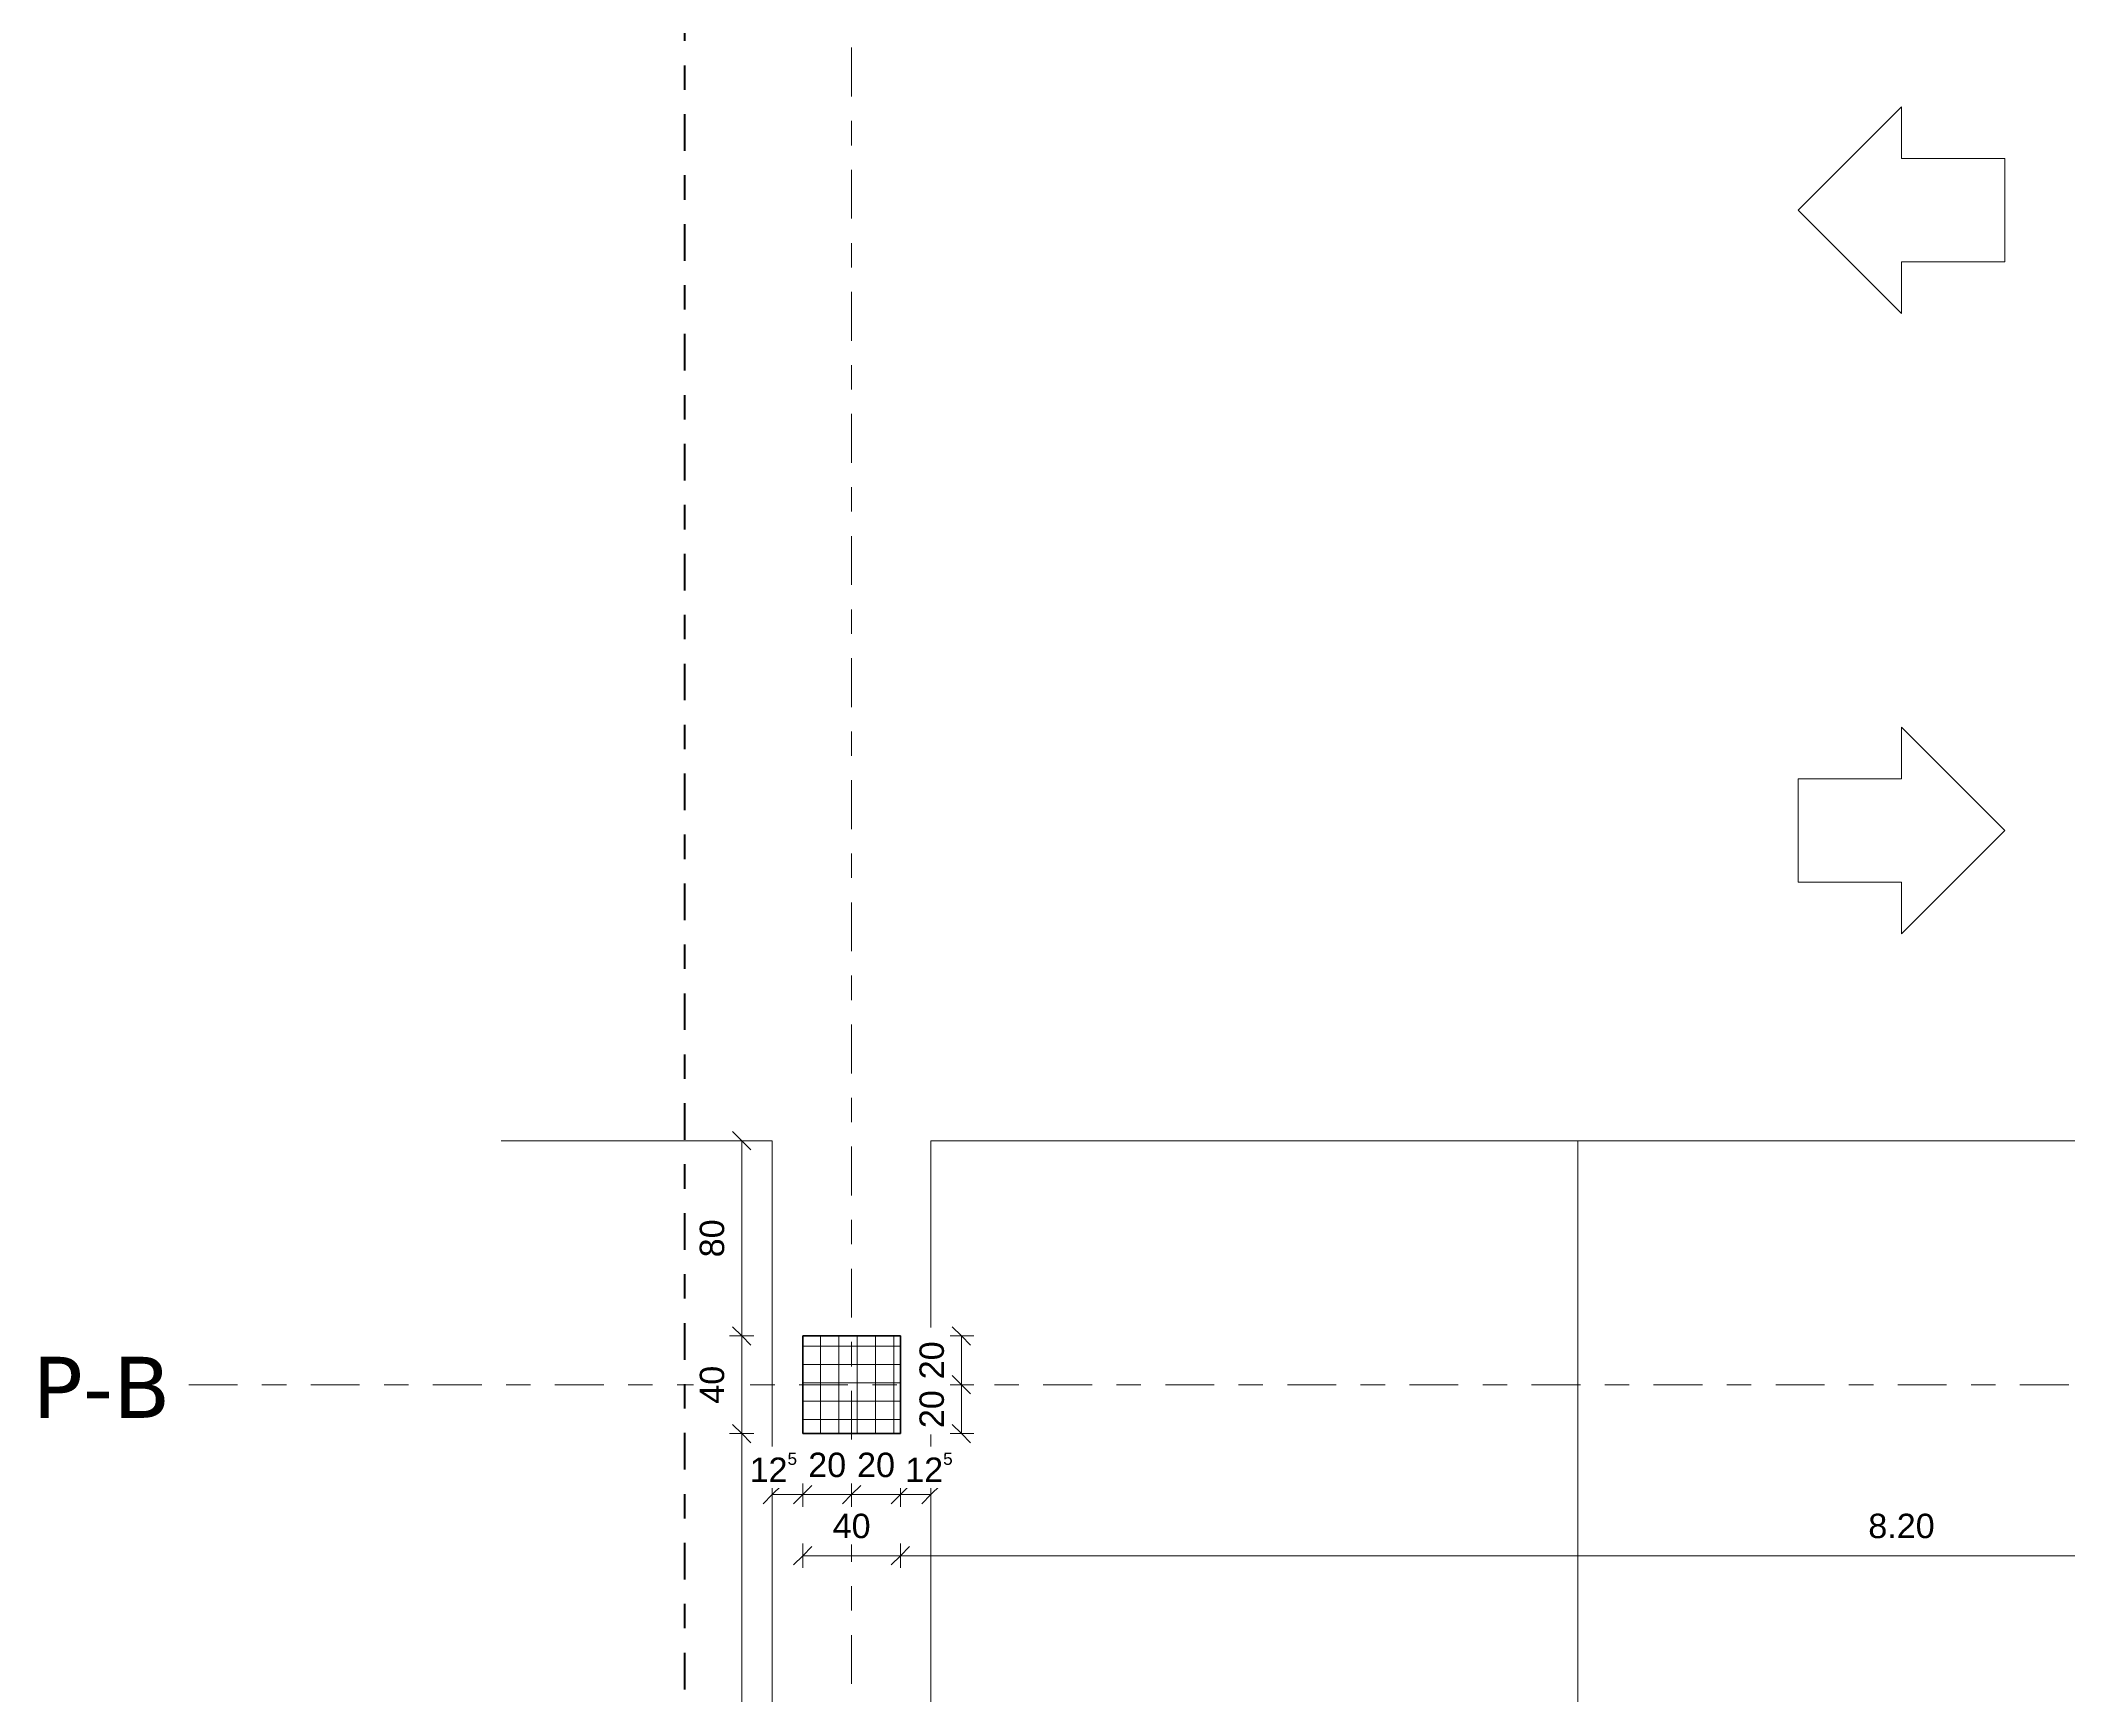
# Model space of a CAD drawing. Header units: metres. Extents: x -35.6 to 33, y -21.5 to 5.9.
# Drawn here: x -35.6 to -27.29, y -14.7 to -7.93 of the extents above; entities that cross this region are included whole.
import ezdxf

# ---------------------------------------------------------------- set-up
doc = ezdxf.new("R2010")
doc.units = ezdxf.units.M
doc.linetypes.add('_Rasterlinie_', pattern=[0.375, 0.2, -0.05, 0.075, -0.05])
doc.linetypes.add('Strichpunkt - Mittel', pattern=[0.35, 0.15, -0.1, 0, -0.1])
for name, color, linetype, lineweight in [('A-____-____-DIMS', 7, 'Continuous', 5), ('A-____-____-DIMS-50', 7, 'Continuous', 5), ('A-DETL-GENF-OTLN', 7, 'Continuous', 9), ('C-PRKG-____-OTLN', 7, 'Continuous', 9), ('S-COLS-____-MCUT', 7, 'Continuous', 35), ('S-COLS-____-OTLN', 7, 'Continuous', 9), ('S-GRID-____-OTLN', 7, 'Continuous', 5)]:
    doc.layers.add(name, color=color, linetype=linetype, lineweight=lineweight)
doc.layers.add('A-____-MATC-OTLN', color=7, linetype='Strichpunkt - Mittel', lineweight=40, true_color=0x0080ff)
doc.layers.add('S-GRID-____-IDEN', color=7, linetype='Continuous', lineweight=9, true_color=0x5555aa)
doc.styles.add('Arial', font='arial.ttf', dxfattribs={"height": 0.1})
doc.styles.add('Verdana_B', font='verdana.ttf', dxfattribs={"height": 0.25})
doc.dimstyles.new('SUB_Rohbau_fein', dxfattribs={"dimscale": 0.3048, "dimtxt": 0.102026, "dimasz": 0.246063, "dimexe": 0.164042, "dimexo": 0.0625, "dimgap": 0.123031, "dimtad": 1, "dimdec": 1, "dimlfac": 100, "dimrnd": 0.5, "dimdsep": 46, "dimtxsty": 'Arial', "dimblk1": 'OBLIQUE', "dimblk2": 'OBLIQUE', "dimsah": 1, "dimcen": 0.09, "dimazin": 0, "dimtfac": 1, "dimtdec": 4, "dimtix": 1, "dimtmove": 0, "dimatfit": 3, "dimfxl": 0.164042, "dimfxlon": 1, "dimtvp": 1, "dimtfill": 1, "dimtolj": 1, "dimtzin": 0, "dimarcsym": 2})
doc.dimstyles.new('SUB_Rohbau_fein_1', dxfattribs={"dimscale": 0.3048, "dimtxt": 0.102026, "dimasz": 0.246063, "dimexe": 0.164042, "dimexo": 0.0625, "dimgap": 0.123031, "dimtad": 1, "dimrnd": 0.005, "dimzin": 0, "dimdsep": 46, "dimtxsty": 'Arial', "dimblk1": 'OBLIQUE', "dimblk2": 'OBLIQUE', "dimsah": 1, "dimcen": 0.09, "dimazin": 0, "dimtfac": 1, "dimtdec": 4, "dimtix": 1, "dimtmove": 0, "dimatfit": 3, "dimfxl": 0.164042, "dimfxlon": 1, "dimtvp": 1, "dimtfill": 1, "dimtolj": 1, "dimtzin": 0, "dimarcsym": 2})
doc.dimstyles.new('SUB_Rohbau_fein_3', dxfattribs={"dimscale": 0.3048, "dimtxt": 0.102026, "dimasz": 0.246063, "dimexe": 0.164042, "dimexo": 0.0625, "dimgap": 0.123031, "dimtad": 1, "dimdec": 1, "dimlfac": 100, "dimrnd": 0.5, "dimdsep": 46, "dimtxsty": 'Arial', "dimblk1": 'OBLIQUE', "dimblk2": 'OBLIQUE', "dimsah": 1, "dimcen": 0.09, "dimazin": 0, "dimtfac": 1, "dimtdec": 4, "dimtix": 1, "dimtmove": 2, "dimatfit": 3, "dimfxl": 0.164042, "dimfxlon": 1, "dimtvp": 1, "dimtfill": 1, "dimtolj": 1, "dimtzin": 0, "dimarcsym": 2})

# ---------------------------------------------------------------- blocks, each defined once
blk = doc.blocks.new('PP_Parkplatz - 2650 x 5000-17586959--01_UG_OK_FFB_AF_ru')
at = {"layer": 'C-PRKG-____-OTLN', "color": 253, "true_color": 0x999999}
for p, q in [((-32.598, -12.4344), (-33.7089, -12.4344)), ((-33.7089, -12.4344), (-32.598, -12.4344)), ((-32.598, -12.4345), (-33.7089, -12.4345)), ((-32.598, -12.4345), (-32.598, -12.4344)), ((-32.598, -17.4334), (-32.598, -12.4345)), ((-32.598, -17.4334), (-32.598, -12.4345)), ((-32.598, -12.4345), (-32.598, -17.4334)), ((-32.598, -17.4334), (-32.598, -17.4334))]:
    blk.add_line(p, q, dxfattribs=at)
blk = doc.blocks.new('PP_Parkplatz - 2650 x 5000-V2--01_UG_OK_FFB_AF_ru')
at = {"layer": 'C-PRKG-____-OTLN', "color": 253, "true_color": 0x999999}
for p, q in [((-26.648, -12.4344), (-29.298, -12.4344)), ((-29.298, -12.4344), (-26.648, -12.4344)), ((-29.298, -12.4345), (-29.298, -12.4344)), ((-29.298, -17.4334), (-29.298, -12.4345)), ((-26.648, -12.4345), (-29.298, -12.4345)), ((-29.298, -12.4345), (-29.298, -17.4334)), ((-29.298, -17.4334), (-29.298, -12.4345)), ((-26.648, -12.4345), (-26.648, -12.4344)), ((-26.648, -17.4334), (-26.648, -12.4345)), ((-26.648, -17.4334), (-26.648, -12.4345)), ((-26.648, -12.4345), (-26.648, -17.4334)), ((-29.298, -17.4334), (-29.298, -17.4334)), ((-26.648, -17.4334), (-26.648, -17.4334))]:
    blk.add_line(p, q, dxfattribs=at)
blk = doc.blocks.new('DE_Fahrtrichtung - DE_Fahrtrichtung-28457687--01_UG_OK_FFB_AF_ru')
at = {"layer": 'A-DETL-GENF-OTLN'}
for p, q in [((1.325, -0.8469), (0.9015, -1.2704)), ((1.325, -1.0586), (1.325, -0.8469)), ((1.7485, -1.0586), (1.325, -1.0586)), ((1.7485, -1.4821), (1.7485, -1.0586)), ((0.9015, -1.2704), (1.325, -1.6938)), ((1.325, -1.6938), (1.325, -1.4821)), ((1.325, -1.4821), (1.7485, -1.4821)), ((1.7485, -3.8111), (1.325, -3.3877)), ((1.325, -3.3877), (1.325, -3.5994)), ((1.325, -3.5994), (0.9015, -3.5994)), ((0.9015, -3.5994), (0.9015, -4.0228)), ((1.325, -4.2346), (1.7485, -3.8111)), ((0.9015, -4.0228), (1.325, -4.0228)), ((1.325, -4.0228), (1.325, -4.2346))]:
    blk.add_line(p, q, dxfattribs=at)
blk = doc.blocks.new('DIMBLOCK127--01_UG_OK_FFB_AF_ru')
at = {"layer": 'A-____-____-DIMS-50'}
for p, q in [((-32.473, -14.1334), (-32.473, -14.0834)), ((-32.473, -14.1334), (-32.4355, -14.0959)), ((-32.073, -14.1334), (-32.073, -14.0834)), ((-32.073, -14.1334), (-32.0355, -14.0959)), ((-32.473, -14.1334), (-32.5105, -14.1709)), ((-32.473, -14.1334), (-32.073, -14.1334)), ((-32.473, -14.1334), (-32.473, -14.1834)), ((-32.073, -14.1334), (-32.1105, -14.1709)), ((-32.073, -14.1334), (-32.073, -14.1834))]:
    blk.add_line(p, q, dxfattribs=at)
at = {"layer": 'A-____-____-DIMS-50', "color": 0, "insert": (-32.3506, -13.9614), "char_height": 0.1, "width": 0.186088, "attachment_point": 1, "line_spacing_factor": 0.941778, "style": 'Arial', "bg_fill": 3, "box_fill_scale": 1.25, "bg_fill_color": 256, "bg_fill_true_color": 13158600, "bg_fill_transparency": 0}
blk.add_mtext('40', dxfattribs=at)
blk = doc.blocks.new('_Oblique')
at = {"color": 0, "linetype": 'ByBlock', "lineweight": -2}
blk.add_line((-0.5, -0.5), (0.5, 0.5), dxfattribs=at)
blk = doc.blocks.new('DIMBLOCK128--01_UG_OK_FFB_AF_ru')
at = {"layer": 'A-____-____-DIMS-50'}
for p, q in [((-32.073, -14.1334), (-32.073, -14.0834)), ((-32.073, -14.1334), (-32.0355, -14.0959)), ((-23.873, -14.1334), (-23.873, -14.0834)), ((-23.873, -14.1334), (-23.8355, -14.0959)), ((-32.073, -14.1334), (-32.1105, -14.1709)), ((-32.073, -14.1334), (-23.873, -14.1334)), ((-32.073, -14.1334), (-32.073, -14.1834)), ((-23.873, -14.1334), (-23.9105, -14.1709)), ((-23.873, -14.1334), (-23.873, -14.1834))]:
    blk.add_line(p, q, dxfattribs=at)
at = {"layer": 'A-____-____-DIMS-50', "color": 0, "insert": (-28.1087, -13.9614), "char_height": 0.1, "width": 0.325653, "attachment_point": 1, "line_spacing_factor": 0.941778, "style": 'Arial', "bg_fill": 3, "box_fill_scale": 1.25, "bg_fill_color": 256, "bg_fill_true_color": 13158600, "bg_fill_transparency": 0}
blk.add_mtext('8.20', dxfattribs=at)
blk = doc.blocks.new('DIMBLOCK153--01_UG_OK_FFB_AF_ru')
at = {"layer": 'A-____-____-DIMS-50'}
for p, q in [((-32.723, -13.6334), (-32.7605, -13.5959)), ((-32.723, -13.6334), (-32.773, -13.6334)), ((-32.723, -17.4334), (-32.723, -13.6334)), ((-32.723, -13.6334), (-32.6855, -13.6709)), ((-32.723, -13.6334), (-32.673, -13.6334)), ((-32.723, -17.4334), (-32.773, -17.4334)), ((-32.723, -17.4334), (-32.7605, -17.3959)), ((-32.723, -17.4334), (-32.6855, -17.4709)), ((-32.723, -17.4334), (-32.673, -17.4334))]:
    blk.add_line(p, q, dxfattribs=at)
at = {"layer": 'A-____-____-DIMS-50', "color": 0, "insert": (-32.895, -15.6691), "char_height": 0.1, "width": 0.325653, "attachment_point": 1, "rotation": 90, "line_spacing_factor": 0.941778, "style": 'Arial', "bg_fill": 3, "box_fill_scale": 1.25, "bg_fill_color": 256, "bg_fill_true_color": 13158600, "bg_fill_transparency": 0}
blk.add_mtext('3.80', dxfattribs=at)
blk = doc.blocks.new('DIMBLOCK154--01_UG_OK_FFB_AF_ru')
at = {"layer": 'A-____-____-DIMS-50'}
for p, q in [((-32.723, -13.2334), (-32.7605, -13.1959)), ((-32.723, -13.2334), (-32.773, -13.2334)), ((-32.723, -13.6334), (-32.723, -13.2334)), ((-32.723, -13.2334), (-32.6855, -13.2709)), ((-32.723, -13.2334), (-32.673, -13.2334)), ((-32.723, -13.6334), (-32.7605, -13.5959)), ((-32.723, -13.6334), (-32.773, -13.6334)), ((-32.723, -13.6334), (-32.6855, -13.6709)), ((-32.723, -13.6334), (-32.673, -13.6334))]:
    blk.add_line(p, q, dxfattribs=at)
at = {"layer": 'A-____-____-DIMS-50', "color": 0, "insert": (-32.895, -13.511), "char_height": 0.1, "width": 0.186088, "attachment_point": 1, "rotation": 90, "line_spacing_factor": 0.941778, "style": 'Arial', "bg_fill": 3, "box_fill_scale": 1.25, "bg_fill_color": 256, "bg_fill_true_color": 13158600, "bg_fill_transparency": 0}
blk.add_mtext('40', dxfattribs=at)
blk = doc.blocks.new('DIMBLOCK155--01_UG_OK_FFB_AF_ru')
at = {"layer": 'A-____-____-DIMS-50'}
for p, q in [((-32.723, -12.4344), (-32.773, -12.4344)), ((-32.723, -12.4344), (-32.7605, -12.3969)), ((-32.723, -13.2334), (-32.723, -12.4344)), ((-32.723, -12.4344), (-32.6855, -12.4719)), ((-32.723, -12.4344), (-32.673, -12.4344)), ((-32.723, -13.2334), (-32.7605, -13.1959)), ((-32.723, -13.2334), (-32.773, -13.2334)), ((-32.723, -13.2334), (-32.6855, -13.2709)), ((-32.723, -13.2334), (-32.673, -13.2334))]:
    blk.add_line(p, q, dxfattribs=at)
at = {"layer": 'A-____-____-DIMS-50', "color": 0, "insert": (-32.895, -12.9115), "char_height": 0.1, "width": 0.186088, "attachment_point": 1, "rotation": 90, "line_spacing_factor": 0.941778, "style": 'Arial', "bg_fill": 3, "box_fill_scale": 1.25, "bg_fill_color": 256, "bg_fill_true_color": 13158600, "bg_fill_transparency": 0}
blk.add_mtext('80', dxfattribs=at)
blk = doc.blocks.new('DIMBLOCK372--01_UG_OK_FFB_AF_ru')
at = {"layer": 'A-____-____-DIMS-50'}
for p, q in [((-31.823, -13.2334), (-31.8605, -13.1959)), ((-31.823, -13.2334), (-31.873, -13.2334)), ((-31.823, -13.2334), (-31.823, -13.4334)), ((-31.823, -13.2334), (-31.7855, -13.2709)), ((-31.823, -13.2334), (-31.773, -13.2334)), ((-31.823, -13.4334), (-31.873, -13.4334)), ((-31.823, -13.4334), (-31.8605, -13.3959)), ((-31.823, -13.4334), (-31.7855, -13.4709)), ((-31.823, -13.4334), (-31.773, -13.4334))]:
    blk.add_line(p, q, dxfattribs=at)
at = {"layer": 'A-____-____-DIMS-50', "color": 0, "insert": (-31.995, -13.411), "char_height": 0.1, "width": 0.186088, "attachment_point": 1, "rotation": 90, "line_spacing_factor": 0.941778, "style": 'Arial', "bg_fill": 3, "box_fill_scale": 1.25, "bg_fill_color": 256, "bg_fill_true_color": 13158600, "bg_fill_transparency": 0}
blk.add_mtext('20', dxfattribs=at)
blk = doc.blocks.new('DIMBLOCK373--01_UG_OK_FFB_AF_ru')
at = {"layer": 'A-____-____-DIMS-50'}
for p, q in [((-31.823, -13.4334), (-31.873, -13.4334)), ((-31.823, -13.4334), (-31.8605, -13.3959)), ((-31.823, -13.4334), (-31.823, -13.6334)), ((-31.823, -13.4334), (-31.7855, -13.4709)), ((-31.823, -13.4334), (-31.773, -13.4334)), ((-31.823, -13.6334), (-31.8605, -13.5959)), ((-31.823, -13.6334), (-31.873, -13.6334)), ((-31.823, -13.6334), (-31.7855, -13.6709)), ((-31.823, -13.6334), (-31.773, -13.6334))]:
    blk.add_line(p, q, dxfattribs=at)
at = {"layer": 'A-____-____-DIMS-50', "color": 0, "insert": (-31.995, -13.611), "char_height": 0.1, "width": 0.186088, "attachment_point": 1, "rotation": 90, "line_spacing_factor": 0.941778, "style": 'Arial', "bg_fill": 3, "box_fill_scale": 1.25, "bg_fill_color": 256, "bg_fill_true_color": 13158600, "bg_fill_transparency": 0}
blk.add_mtext('20', dxfattribs=at)
blk = doc.blocks.new('DIMBLOCK374--01_UG_OK_FFB_AF_ru')
at = {"layer": 'A-____-____-DIMS-50'}
for p, q in [((-32.598, -13.8834), (-32.598, -13.8334)), ((-32.598, -13.8834), (-32.5605, -13.8459)), ((-32.473, -13.8834), (-32.473, -13.8334)), ((-32.473, -13.8834), (-32.4355, -13.8459)), ((-32.598, -13.8834), (-32.6355, -13.9209)), ((-32.598, -13.8834), (-32.473, -13.8834)), ((-32.598, -13.8834), (-32.598, -13.9334)), ((-32.473, -13.8834), (-32.5105, -13.9209)), ((-32.473, -13.8834), (-32.473, -13.9334))]:
    blk.add_line(p, q, dxfattribs=at)
at = {"layer": 'A-____-____-DIMS-50', "color": 0, "insert": (-32.6908, -13.7114), "char_height": 0.1, "width": 0.248525, "attachment_point": 1, "line_spacing_factor": 0.941778, "style": 'Arial', "bg_fill": 3, "box_fill_scale": 1.25, "bg_fill_color": 256, "bg_fill_true_color": 13158600, "bg_fill_transparency": 0}
blk.add_mtext('12\\A2\\H0.5x;\\S5^  ;\\H2x;', dxfattribs=at)
blk = doc.blocks.new('DIMBLOCK375--01_UG_OK_FFB_AF_ru')
at = {"layer": 'A-____-____-DIMS-50'}
for p, q in [((-32.473, -13.8834), (-32.473, -13.8334)), ((-32.473, -13.8834), (-32.4355, -13.8459)), ((-32.273, -13.8834), (-32.273, -13.8334)), ((-32.273, -13.8834), (-32.2355, -13.8459)), ((-32.473, -13.8834), (-32.5105, -13.9209)), ((-32.473, -13.8834), (-32.273, -13.8834)), ((-32.473, -13.8834), (-32.473, -13.9334)), ((-32.273, -13.8834), (-32.3105, -13.9209)), ((-32.273, -13.8834), (-32.273, -13.9334))]:
    blk.add_line(p, q, dxfattribs=at)
at = {"layer": 'A-____-____-DIMS-50', "color": 0, "insert": (-32.4506, -13.7114), "char_height": 0.1, "width": 0.186088, "attachment_point": 1, "line_spacing_factor": 0.941778, "style": 'Arial', "bg_fill": 3, "box_fill_scale": 1.25, "bg_fill_color": 256, "bg_fill_true_color": 13158600, "bg_fill_transparency": 0}
blk.add_mtext('20', dxfattribs=at)
blk = doc.blocks.new('DIMBLOCK376--01_UG_OK_FFB_AF_ru')
at = {"layer": 'A-____-____-DIMS-50'}
for p, q in [((-32.273, -13.8834), (-32.273, -13.8334)), ((-32.273, -13.8834), (-32.2355, -13.8459)), ((-32.073, -13.8834), (-32.073, -13.8334)), ((-32.073, -13.8834), (-32.0355, -13.8459)), ((-32.273, -13.8834), (-32.3105, -13.9209)), ((-32.273, -13.8834), (-32.073, -13.8834)), ((-32.273, -13.8834), (-32.273, -13.9334)), ((-32.073, -13.8834), (-32.1105, -13.9209)), ((-32.073, -13.8834), (-32.073, -13.9334))]:
    blk.add_line(p, q, dxfattribs=at)
at = {"layer": 'A-____-____-DIMS-50', "color": 0, "insert": (-32.2506, -13.7114), "char_height": 0.1, "width": 0.186088, "attachment_point": 1, "line_spacing_factor": 0.941778, "style": 'Arial', "bg_fill": 3, "box_fill_scale": 1.25, "bg_fill_color": 256, "bg_fill_true_color": 13158600, "bg_fill_transparency": 0}
blk.add_mtext('20', dxfattribs=at)
blk = doc.blocks.new('DIMBLOCK377--01_UG_OK_FFB_AF_ru')
at = {"layer": 'A-____-____-DIMS-50'}
for p, q in [((-32.073, -13.8834), (-32.073, -13.8334)), ((-32.073, -13.8834), (-32.0355, -13.8459)), ((-31.948, -13.8834), (-31.948, -13.8334)), ((-31.948, -13.8834), (-31.9105, -13.8459)), ((-32.073, -13.8834), (-32.1105, -13.9209)), ((-32.073, -13.8834), (-31.948, -13.8834)), ((-32.073, -13.8834), (-32.073, -13.9334)), ((-31.948, -13.8834), (-31.9855, -13.9209)), ((-31.948, -13.8834), (-31.948, -13.9334))]:
    blk.add_line(p, q, dxfattribs=at)
at = {"layer": 'A-____-____-DIMS-50', "color": 0, "insert": (-32.0534, -13.7114), "char_height": 0.1, "width": 0.248525, "attachment_point": 1, "line_spacing_factor": 0.941778, "style": 'Arial', "bg_fill": 3, "box_fill_scale": 1.25, "bg_fill_color": 256, "bg_fill_true_color": 13158600, "bg_fill_transparency": 0}
blk.add_mtext('12\\A2\\H0.5x;\\S5^  ;\\H2x;', dxfattribs=at)

msp = doc.modelspace()

# ---------------------------------------------------------------- hatches: boundary and pattern name
at = {"layer": 'S-COLS-____-OTLN'}
h = msp.add_hatch(dxfattribs=at)
h.set_pattern_fill('FP_2', color=256, style=0, pattern_type=2)
h.set_pattern_definition([(0, (0, 0), (0, 0.075), []), (90, (0, 0), (-0.075, 5e-18), [])])
h.paths.add_polyline_path([(-32.073, -13.6334), (-32.073, -13.2334), (-32.473, -13.2334), (-32.473, -13.6334)])

# ---------------------------------------------------------------- linework, layer by layer
at = {"layer": 'S-COLS-____-MCUT'}
for p, q in [((-32.073, -13.2334), (-32.473, -13.2334)), ((-32.473, -13.2334), (-32.473, -13.6334)), ((-32.073, -13.6334), (-32.073, -13.2334)), ((-32.473, -13.6334), (-32.073, -13.6334))]:
    msp.add_line(p, q, dxfattribs=at)
at = {"layer": 'S-GRID-____-OTLN', "color": 8, "linetype": '_Rasterlinie_', "true_color": 0x808080}
for p, q in [((-32.273, -20.6582), (-32.273, -5.8036)), ((-34.988, -13.4334), (21.8196, -13.4334))]:
    msp.add_line(p, q, dxfattribs=at)

# ---------------------------------------------------------------- block references
at = {"layer": 'A-DETL-GENF-OTLN'}
msp.add_blockref('DE_Fahrtrichtung - DE_Fahrtrichtung-28457687--01_UG_OK_FFB_AF_ru', (-29.298, -7.353), dxfattribs=at)
at = {"layer": 'C-PRKG-____-OTLN', "color": 253, "true_color": 0x999999}
for name, p in [('PP_Parkplatz - 2650 x 5000-17586959--01_UG_OK_FFB_AF_ru', (0, 0)), ('PP_Parkplatz - 2650 x 5000-V2--01_UG_OK_FFB_AF_ru', (-2.65, 0)), ('PP_Parkplatz - 2650 x 5000-V2--01_UG_OK_FFB_AF_ru', (0, 0))]:
    msp.add_blockref(name, p, dxfattribs=at)

# ---------------------------------------------------------------- texts
at = {"layer": 'S-GRID-____-IDEN', "color": 8, "lineweight": 5, "true_color": 0x808080, "insert": (-35.6287, -13.3189), "char_height": 0.25, "width": 0.82173, "attachment_point": 1, "style": 'Verdana_B'}
msp.add_mtext('P-B', dxfattribs=at)

# ---------------------------------------------------------------- next in the draw order: dimensions: what is measured, and where the dimension line sits
at = {"layer": 'A-____-____-DIMS'}
for base, p1, p2, dimstyle, override, picture, middle in [((-31.823, -13.4334), (-31.873, -13.2334), (-31.773, -13.4334), 'SUB_Rohbau_fein', {"dimpost": '<>', "dimfxl": 0.223607}, 'DIMBLOCK372--01_UG_OK_FFB_AF_ru', (-31.9116, -13.3334)), ((-32.723, -13.6334), (-32.773, -17.4334), (-32.673, -13.6334), 'SUB_Rohbau_fein_1', {"dimpost": '<>', "dimfxl": 3.801316}, 'DIMBLOCK153--01_UG_OK_FFB_AF_ru', (-32.8116, -15.5334))]:
    dim = msp.add_linear_dim(base=base, p1=p1, p2=p2, angle=90, dimstyle=dimstyle, override=override, dxfattribs=at)
    dim.commit()
    dim.dimension.update_dxf_attribs({"geometry": picture, "text_midpoint": middle})
dim = msp.add_linear_dim(base=(-32.073, -14.1334), p1=(-32.473, -14.0834), p2=(-32.073, -14.0834), dimstyle='SUB_Rohbau_fein', override={"dimpost": '<>', "dimfxl": 0.4}, dxfattribs=at)
dim.commit()
dim.dimension.update_dxf_attribs({"geometry": 'DIMBLOCK127--01_UG_OK_FFB_AF_ru', "text_midpoint": (-32.273, -14.0449)})

# ---------------------------------------------------------------- next in the draw order: dimensions: what is measured, and where the dimension line sits
for base, p1, p2, override, picture, middle in [((-32.723, -13.2334), (-32.673, -13.6334), (-32.673, -13.2334), {"dimpost": '<>', "dimfxl": 0.4}, 'DIMBLOCK154--01_UG_OK_FFB_AF_ru', (-32.8116, -13.4334)), ((-31.823, -13.6334), (-31.773, -13.4334), (-31.873, -13.6334), {"dimpost": '<>', "dimfxl": 0.223607}, 'DIMBLOCK373--01_UG_OK_FFB_AF_ru', (-31.9116, -13.5334))]:
    dim = msp.add_linear_dim(base=base, p1=p1, p2=p2, angle=90, dimstyle='SUB_Rohbau_fein', override=override, dxfattribs=at)
    dim.commit()
    dim.dimension.update_dxf_attribs({"geometry": picture, "text_midpoint": middle})
dim = msp.add_linear_dim(base=(-23.873, -14.1334), p1=(-32.073, -14.0834), p2=(-23.873, -14.0834), dimstyle='SUB_Rohbau_fein_1', override={"dimpost": '<>', "dimfxl": 8.2}, dxfattribs=at)
dim.commit()
dim.dimension.update_dxf_attribs({"geometry": 'DIMBLOCK128--01_UG_OK_FFB_AF_ru', "text_midpoint": (-27.973, -14.0449)})

# ---------------------------------------------------------------- next in the draw order: dimensions: what is measured, and where the dimension line sits
dim = msp.add_linear_dim(base=(-32.723, -12.4344), p1=(-32.673, -13.2334), p2=(-32.773, -12.4344), angle=90, dimstyle='SUB_Rohbau_fein', override={"dimpost": '<>', "dimfxl": 0.805229}, dxfattribs=at)
dim.commit()
dim.dimension.update_dxf_attribs({"geometry": 'DIMBLOCK155--01_UG_OK_FFB_AF_ru', "text_midpoint": (-32.8116, -12.8339)})
dim = msp.add_linear_dim(base=(-32.473, -13.8834), p1=(-32.598, -13.8334), p2=(-32.473, -13.8334), text='\\A1;12\\Q;{\\A1;{\\H0.5x;\\S5^ ;}}', dimstyle='SUB_Rohbau_fein_3', override={"dimpost": '<>', "dimfxl": 0.125}, dxfattribs=at)
dim.commit()
dim.dimension.update_dxf_attribs({"geometry": 'DIMBLOCK374--01_UG_OK_FFB_AF_ru', "text_midpoint": (-32.5666, -13.7781), "dimtype": 160})

# ---------------------------------------------------------------- next in the draw order: linework, layer by layer
at = {"layer": 'A-____-MATC-OTLN'}
msp.add_line((-32.958, 4.8193), (-32.958, -21.4982), dxfattribs=at)

# ---------------------------------------------------------------- next in the draw order: dimensions: what is measured, and where the dimension line sits
at = {"layer": 'A-____-____-DIMS'}
dim = msp.add_linear_dim(base=(-32.273, -13.8834), p1=(-32.473, -13.8334), p2=(-32.273, -13.8334), dimstyle='SUB_Rohbau_fein', override={"dimpost": '<>', "dimfxl": 0.2}, dxfattribs=at)
dim.commit()
dim.dimension.update_dxf_attribs({"geometry": 'DIMBLOCK375--01_UG_OK_FFB_AF_ru', "text_midpoint": (-32.373, -13.7949)})

# ---------------------------------------------------------------- next in the draw order: dimensions: what is measured, and where the dimension line sits
dim = msp.add_linear_dim(base=(-32.073, -13.8834), p1=(-32.273, -13.8334), p2=(-32.073, -13.8334), dimstyle='SUB_Rohbau_fein', override={"dimpost": '<>', "dimfxl": 0.2}, dxfattribs=at)
dim.commit()
dim.dimension.update_dxf_attribs({"geometry": 'DIMBLOCK376--01_UG_OK_FFB_AF_ru', "text_midpoint": (-32.173, -13.7949)})

# ---------------------------------------------------------------- next in the draw order: dimensions: what is measured, and where the dimension line sits
dim = msp.add_linear_dim(base=(-31.948, -13.8834), p1=(-32.073, -13.8334), p2=(-31.948, -13.8334), text='\\A1;12\\Q;{\\A1;{\\H0.5x;\\S5^ ;}}', dimstyle='SUB_Rohbau_fein_3', override={"dimpost": '<>', "dimfxl": 0.125}, dxfattribs=at)
dim.commit()
dim.dimension.update_dxf_attribs({"geometry": 'DIMBLOCK377--01_UG_OK_FFB_AF_ru', "text_midpoint": (-31.9291, -13.7781), "dimtype": 160})

doc.saveas('drawing.dxf')
